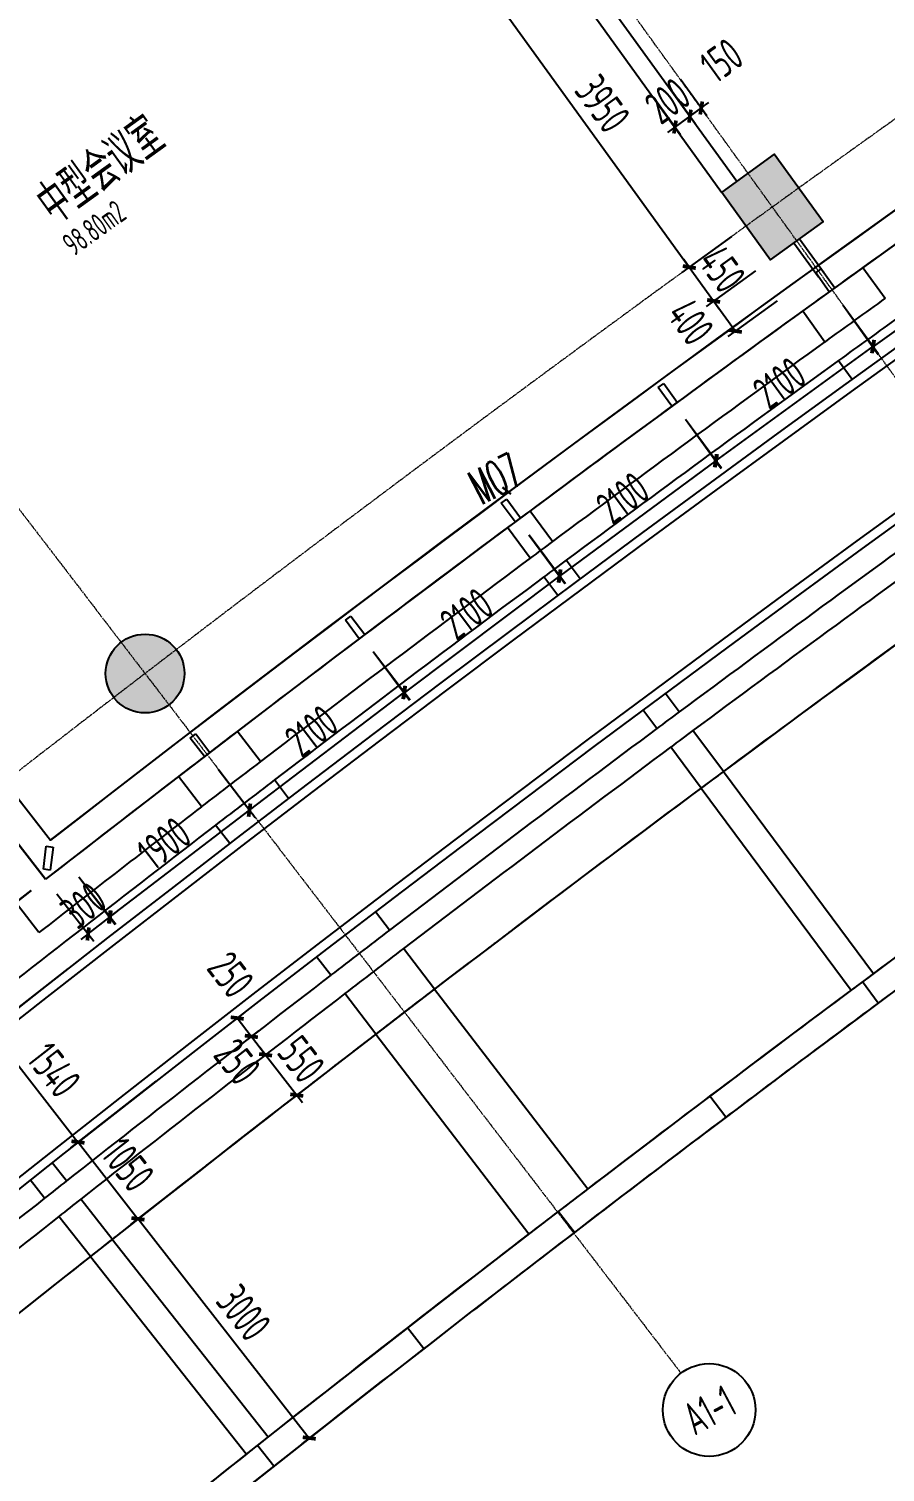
# Model space of a CAD drawing. Header units: millimetres. Extents: x 0 to 12110233, y -6694180 to 0.
# Drawn here: x 11598923 to 11608158, y -6469727 to -6454163 of the extents above; entities that cross this region are included whole.
import ezdxf
from ezdxf.enums import TextEntityAlignment as Align

# ---------------------------------------------------------------- set-up
doc = ezdxf.new("R2010")
doc.units = ezdxf.units.MM
doc.header["$LTSCALE"] = 10
doc.linetypes.add('A1-RG-AXIS-3~4F$0$CENTER', pattern=[50.8, 31.75, -6.35, 6.35, -6.35])
for name, color, linetype in [('A1-RD-3F$0$A-DIMS-1：100', 1, 'Continuous'), ('A1-RD-3F$0$A-GLAZ', 140, 'Continuous'), ('A1-RD-3F$0$A-louban', 5, 'Continuous'), ('A1-RG-AXIS-3~4F$0$A-COLU-HATH', 8, 'Continuous'), ('A1-RG-AXIS-3~4F$0$A-COLUMN', 7, 'Continuous'), ('A1-RG-AXIS-3~4F$0$A-SYMB-NAME', 13, 'Continuous'), ('A1-RI-F3$0$A-DIMS-1：100', 1, 'Continuous'), ('A1-RI-F3$0$A-SYMB-AREA', 4, 'Continuous'), ('A1-RI-F3$0$A-SYMB-NAME', 4, 'Continuous'), ('A1-RI-F3$0$A-TEXT1', 4, 'Continuous'), ('A1-RI-F3$0$A-WALL', 7, 'Continuous'), ('A1-RI-F3$0$A1-RI-F3$0$A-DETL-PEN1', 245, 'Continuous'), ('A1-RI-F3$0$A1-RI-F3$0$A-DETL-PEN2', 233, 'Continuous'), ('A1-RI-F3$0$Crescent canopy$0$A-DETL-PEN1', 245, 'Continuous'), ('A1-RI-F3$0$Crescent canopy$0$A-DETL-PEN2', 233, 'Continuous'), ('A1-RI-F3$0$N-SYMB-DOOR', 13, 'Continuous'), ('A1-RI-F3$0$N-SYMB-DOOR1', 13, 'Continuous'), ('A1-RI-F3$0$N-SYMB-DOOR2', 13, 'Continuous')]:
    doc.layers.add(name, color=color, linetype=linetype)
doc.layers.add('A1-RG-AXIS-3~4F$0$A-GRID', color=1, linetype='A1-RG-AXIS-3~4F$0$CENTER', lineweight=9)
doc.styles.add('A1-RD-3F$0$XD2008', font='xd-hzs.shx', dxfattribs={"width": 0.7, "bigfont": 'xd-hztxt.shx'})
doc.styles.add('A1-RG-AXIS-3~4F$0$A1-RG-AXIS$0$XD2008', font='xd-hzs.shx', dxfattribs={"width": 0.7, "bigfont": 'xd-hztxt.shx'})
doc.styles.add('A1-RI-F3$0$ECADI', font='gbeitc.shx', dxfattribs={"width": 0.7, "bigfont": 'gbcbig.shx'})
doc.styles.add('A1-RI-F3$0$ECADI-SYM', font='simplex.shx', dxfattribs={"width": 0.7, "bigfont": 'hztxt.shx'})
doc.styles.add('A1-RI-F3$0$XD2008', font='xd-hzs.shx', dxfattribs={"width": 0.7, "bigfont": 'xd-hztxt.shx'})
doc.dimstyles.new('A1-RD-3F$0$XD100$0', dxfattribs={"dimscale": 100, "dimtxt": 3.5, "dimasz": 1, "dimexe": 1, "dimexo": 2, "dimgap": 1, "dimtad": 1, "dimdec": 0, "dimdsep": 46, "dimtxsty": 'A1-RD-3F$0$XD2008', "dimblk1": 'A1-RD-3F$0$_ArchTick', "dimblk2": 'A1-RD-3F$0$_ArchTick', "dimsah": 1, "dimcen": 2.5, "dimclrd": 1, "dimclre": 1, "dimclrt": 4, "dimaunit": 1, "dimadec": 0, "dimazin": 0, "dimtfac": 1, "dimtdec": 0, "dimtix": 1, "dimtmove": 2, "dimatfit": 3, "dimfxl": 0, "dimtolj": 1, "dimtzin": 0, "dimarcsym": 0})
doc.dimstyles.new('A1-RI-F3$0$XD100$0', dxfattribs={"dimscale": 100, "dimtxt": 3.5, "dimasz": 2, "dimexe": 1, "dimexo": 2, "dimgap": 1, "dimtad": 1, "dimdec": 0, "dimdsep": 46, "dimtxsty": 'A1-RI-F3$0$XD2008', "dimblk1": 'A1-RI-F3$0$_ArchTick', "dimblk2": 'A1-RI-F3$0$_ArchTick', "dimsah": 1, "dimcen": 2.5, "dimclrd": 1, "dimclre": 1, "dimclrt": 4, "dimaunit": 1, "dimadec": 0, "dimazin": 0, "dimtfac": 1, "dimtdec": 0, "dimtix": 1, "dimtmove": 2, "dimatfit": 3, "dimfxl": 0, "dimtolj": 1, "dimtzin": 0, "dimarcsym": 0})

# ---------------------------------------------------------------- blocks, each defined once
blk = doc.blocks.new('A1-RD-3F$0$_ArchTick')
at = {"color": 0, "linetype": 'ByBlock', "const_width": 0.4}
blk.add_lwpolyline([(-0.5, -0.5), (0.5, 0.5)], dxfattribs=at)
blk = doc.blocks.new('*D688')
at = {"layer": 'A1-RD-3F$0$A-DIMS-1：100', "color": 1, "linetype": 'ByBlock', "lineweight": -2}
for p, q in [((11600971, -6462154), (11601364, -6462667)), ((11599793, -6463741), (11601303, -6462587)), ((11599462, -6463307), (11599854, -6463821))]:
    blk.add_line(p, q, dxfattribs=at)
at = {"layer": 'A1-RD-3F$0$A-DIMS-1：100', "color": 1, "linetype": 'ByBlock', "lineweight": -2, "xscale": 100, "yscale": 100, "zscale": 100}
for p, rotation in [((11601303, -6462587), 37.39232567413907), ((11599793, -6463741), 217.392325674139)]:
    blk.add_blockref('A1-RD-3F$0$_ArchTick', p, dxfattribs=dict(at, rotation=rotation))
at = {"layer": 'A1-RD-3F$0$A-DIMS-1：100', "color": 4, "linetype": 'ByBlock', "insert": (11600381, -6462946), "char_height": 350, "attachment_point": 5, "rotation": 37.3923, "style": 'A1-RD-3F$0$XD2008'}
blk.add_mtext('\\A1;1900', dxfattribs=at)
blk = doc.blocks.new('*D600')
at = {"layer": 'A1-RD-3F$0$A-DIMS-1：100', "color": 1, "linetype": 'ByBlock', "lineweight": -2}
for p, q in [((11602638, -6460876), (11603034, -6461397)), ((11601302, -6462589), (11602973, -6461317)), ((11600966, -6462147), (11601362, -6462668))]:
    blk.add_line(p, q, dxfattribs=at)
at = {"layer": 'A1-RD-3F$0$A-DIMS-1：100', "color": 1, "linetype": 'ByBlock', "lineweight": -2, "xscale": 100, "yscale": 100, "zscale": 100}
for p, rotation in [((11602973, -6461317), 37.25101708939462), ((11601302, -6462589), 217.2510170893946)]:
    blk.add_blockref('A1-RD-3F$0$_ArchTick', p, dxfattribs=dict(at, rotation=rotation))
at = {"layer": 'A1-RD-3F$0$A-DIMS-1：100', "color": 4, "linetype": 'ByBlock', "insert": (11601971, -6461734), "char_height": 350, "attachment_point": 5, "rotation": 37.251, "style": 'A1-RD-3F$0$XD2008'}
blk.add_mtext('\\A1;2100', dxfattribs=at)
blk = doc.blocks.new('*D606')
at = {"layer": 'A1-RD-3F$0$A-DIMS-1：100', "color": 1, "linetype": 'ByBlock', "lineweight": -2}
for p, q in [((11609409, -6455916), (11609792, -6456450)), ((11609734, -6456369), (11608026, -6457591)), ((11607702, -6457138), (11608084, -6457673))]:
    blk.add_line(p, q, dxfattribs=at)
at = {"layer": 'A1-RD-3F$0$A-DIMS-1：100', "color": 1, "linetype": 'ByBlock', "lineweight": -2, "xscale": 100, "yscale": 100, "zscale": 100}
for p, rotation in [((11609734, -6456369), 35.59925471190026), ((11608026, -6457591), 215.5992547119002)]:
    blk.add_blockref('A1-RD-3F$0$_ArchTick', p, dxfattribs=dict(at, rotation=rotation))
at = {"layer": 'A1-RD-3F$0$A-DIMS-1：100', "color": 4, "linetype": 'ByBlock', "insert": (11608720, -6456757), "char_height": 350, "attachment_point": 5, "rotation": 35.5993, "style": 'A1-RD-3F$0$XD2008'}
blk.add_mtext('\\A1;2100', dxfattribs=at)
blk = doc.blocks.new('*D607')
at = {"layer": 'A1-RD-3F$0$A-DIMS-1：100', "color": 1, "linetype": 'ByBlock', "lineweight": -2}
for p, q in [((11607703, -6457138), (11608088, -6457667)), ((11608029, -6457586), (11606330, -6458821)), ((11606004, -6458373), (11606389, -6458902))]:
    blk.add_line(p, q, dxfattribs=at)
at = {"layer": 'A1-RD-3F$0$A-DIMS-1：100', "color": 1, "linetype": 'ByBlock', "lineweight": -2, "xscale": 100, "yscale": 100, "zscale": 100}
for p, rotation in [((11608029, -6457586), 36.02353367838302), ((11606330, -6458821), 216.023533678383)]:
    blk.add_blockref('A1-RD-3F$0$_ArchTick', p, dxfattribs=dict(at, rotation=rotation))
at = {"layer": 'A1-RD-3F$0$A-DIMS-1：100', "color": 4, "linetype": 'ByBlock', "insert": (11607018, -6457981), "char_height": 350, "attachment_point": 5, "rotation": 36.0235, "style": 'A1-RD-3F$0$XD2008'}
blk.add_mtext('\\A1;2100', dxfattribs=at)
blk = doc.blocks.new('*D608')
at = {"layer": 'A1-RD-3F$0$A-DIMS-1：100', "color": 1, "linetype": 'ByBlock', "lineweight": -2}
for p, q in [((11606006, -6458372), (11606394, -6458898)), ((11606335, -6458818), (11604645, -6460065)), ((11604316, -6459619), (11604704, -6460145))]:
    blk.add_line(p, q, dxfattribs=at)
at = {"layer": 'A1-RD-3F$0$A-DIMS-1：100', "color": 1, "linetype": 'ByBlock', "lineweight": -2, "xscale": 100, "yscale": 100, "zscale": 100}
for p, rotation in [((11606335, -6458818), 36.42789168900171), ((11604645, -6460065), 216.4278916890017)]:
    blk.add_blockref('A1-RD-3F$0$_ArchTick', p, dxfattribs=dict(at, rotation=rotation))
at = {"layer": 'A1-RD-3F$0$A-DIMS-1：100', "color": 4, "linetype": 'ByBlock', "insert": (11605327, -6459220), "char_height": 350, "attachment_point": 5, "rotation": 36.4279, "style": 'A1-RD-3F$0$XD2008'}
blk.add_mtext('\\A1;2100', dxfattribs=at)
blk = doc.blocks.new('*D609')
at = {"layer": 'A1-RD-3F$0$A-DIMS-1：100', "color": 1, "linetype": 'ByBlock', "lineweight": -2}
for p, q in [((11604317, -6459618), (11604709, -6460142)), ((11604649, -6460062), (11602969, -6461321)), ((11602636, -6460877), (11603029, -6461401))]:
    blk.add_line(p, q, dxfattribs=at)
at = {"layer": 'A1-RD-3F$0$A-DIMS-1：100', "color": 1, "linetype": 'ByBlock', "lineweight": -2, "xscale": 100, "yscale": 100, "zscale": 100}
for p, rotation in [((11604649, -6460062), 36.83960195110409), ((11602969, -6461321), 216.8396019511041)]:
    blk.add_blockref('A1-RD-3F$0$_ArchTick', p, dxfattribs=dict(at, rotation=rotation))
at = {"layer": 'A1-RD-3F$0$A-DIMS-1：100', "color": 4, "linetype": 'ByBlock', "insert": (11603644, -6460471), "char_height": 350, "attachment_point": 5, "rotation": 36.8396, "style": 'A1-RD-3F$0$XD2008'}
blk.add_mtext('\\A1;2100', dxfattribs=at)
blk = doc.blocks.new('*D689')
at = {"layer": 'A1-RD-3F$0$A-DIMS-1：100', "color": 1, "linetype": 'ByBlock', "lineweight": -2}
for p, q in [((11599463, -6463306), (11599861, -6463817)), ((11599226, -6463490), (11599624, -6464002)), ((11599799, -6463739), (11599878, -6463677)), ((11599562, -6463923), (11599799, -6463739)), ((11599562, -6463923), (11599483, -6463984))]:
    blk.add_line(p, q, dxfattribs=at)
at = {"layer": 'A1-RD-3F$0$A-DIMS-1：100', "color": 1, "linetype": 'ByBlock', "lineweight": -2, "xscale": 100, "yscale": 100, "zscale": 100}
for p, rotation in [((11599799, -6463739), 217.862998951269), ((11599562, -6463923), 37.86299895126907)]:
    blk.add_blockref('A1-RD-3F$0$_ArchTick', p, dxfattribs=dict(at, rotation=rotation))
at = {"layer": 'A1-RD-3F$0$A-DIMS-1：100', "color": 4, "linetype": 'ByBlock', "insert": (11599512, -6463614), "char_height": 350, "attachment_point": 5, "rotation": 37.863, "style": 'A1-RD-3F$0$XD2008'}
blk.add_mtext('\\A1;300', dxfattribs=at)
blk = doc.blocks.new('*D691')
at = {"layer": 'A1-RD-3F$0$A-DIMS-1：100', "color": 1, "linetype": 'ByBlock', "lineweight": -2}
for p, q in [((11598761, -6463218), (11597680, -6464053)), ((11598944, -6463455), (11597863, -6464290)), ((11597759, -6463992), (11597942, -6464229))]:
    blk.add_line(p, q, dxfattribs=at)
at = {"layer": 'A1-RD-3F$0$A-DIMS-1：100', "color": 1, "linetype": 'ByBlock', "lineweight": -2, "xscale": 100, "yscale": 100, "zscale": 100}
for p, rotation in [((11597759, -6463992), 127.6675414319301), ((11597942, -6464229), 307.6675414319301)]:
    blk.add_blockref('A1-RD-3F$0$_ArchTick', p, dxfattribs=dict(at, rotation=rotation))
at = {"layer": 'A1-RD-3F$0$A-DIMS-1：100', "color": 4, "linetype": 'ByBlock', "insert": (11598386, -6464276), "char_height": 350, "attachment_point": 5, "rotation": 307.6675, "style": 'A1-RD-3F$0$XD2008'}
blk.add_mtext('\\A1;300', dxfattribs=at)
blk = doc.blocks.new('A1-RD-3F$0$chuangkuang')
at = {"linetype": 'ByBlock'}
for p, q in [((11593433, -6456040), (11593631, -6455887)), ((11593677, -6455946), (11593479, -6456099)), ((11593631, -6455887), (11593677, -6455946)), ((11593479, -6456099), (11593433, -6456040))]:
    blk.add_line(p, q, dxfattribs=at)
blk = doc.blocks.new('A1-RI-F3$0$_ArchTick')
at = {"color": 0, "linetype": 'ByBlock', "const_width": 0.4}
blk.add_lwpolyline([(-0.5, -0.5), (0.5, 0.5)], dxfattribs=at)
blk = doc.blocks.new('*D66')
at = {"layer": 'A1-RI-F3$0$A-DIMS-1：100', "color": 1, "linetype": 'ByBlock', "lineweight": -2}
for p, q in [((11604185, -6453203), (11603650, -6453590)), ((11603731, -6453531), (11606046, -6456732)), ((11606500, -6456403), (11605965, -6456790))]:
    blk.add_line(p, q, dxfattribs=at)
at = {"layer": 'A1-RI-F3$0$A-DIMS-1：100', "color": 1, "linetype": 'ByBlock', "lineweight": -2, "xscale": 100, "yscale": 100, "zscale": 100}
for p, rotation in [((11603731, -6453531), 125.8786108955381), ((11606046, -6456732), 305.8786108955381)]:
    blk.add_blockref('A1-RI-F3$0$_ArchTick', p, dxfattribs=dict(at, rotation=rotation))
at = {"layer": 'A1-RI-F3$0$A-DIMS-1：100', "color": 4, "linetype": 'ByBlock', "insert": (11605111, -6454970), "char_height": 350, "attachment_point": 5, "rotation": 305.8786, "style": 'A1-RI-F3$0$XD2008'}
blk.add_mtext('\\A1;3950', dxfattribs=at)
blk = doc.blocks.new('A1-RI-F3$0$5erhfh')
at = {"layer": 'A1-RI-F3$0$A-SYMB-AREA', "style": 'A1-RI-F3$0$ECADI', "width": 0.7}
blk.add_attdef('340M2', text='', height=2.5, dxfattribs=at).set_placement((0, 1.25), align=Align.MIDDLE_LEFT)
at = {"layer": 'A1-RI-F3$0$A-SYMB-NAME', "style": 'A1-RI-F3$0$ECADI', "width": 0.7}
blk.add_attdef('CHINESENAME', (-12.29, 3.09), '', height=4.5, dxfattribs=at)
blk = doc.blocks.new('*D296')
at = {"layer": 'A1-RI-F3$0$A-DIMS-1：100', "color": 1, "linetype": 'ByBlock', "lineweight": -2}
for p, q in [((11605829, -6454792), (11606112, -6455185)), ((11605950, -6454704), (11606234, -6455097)), ((11606175, -6455016), (11606256, -6454958)), ((11606053, -6455104), (11605972, -6455162)), ((11606175, -6455016), (11606053, -6455104))]:
    blk.add_line(p, q, dxfattribs=at)
at = {"layer": 'A1-RI-F3$0$A-DIMS-1：100', "color": 1, "linetype": 'ByBlock', "lineweight": -2, "xscale": 100, "yscale": 100, "zscale": 100}
for p, rotation in [((11606053, -6455104), 35.81121544562096), ((11606175, -6455016), 215.811215445621)]:
    blk.add_blockref('A1-RI-F3$0$_ArchTick', p, dxfattribs=dict(at, rotation=rotation))
at = {"layer": 'A1-RI-F3$0$A-DIMS-1：100', "color": 4, "linetype": 'ByBlock', "insert": (11606393, -6454503), "char_height": 350, "attachment_point": 5, "rotation": 35.8112, "style": 'A1-RI-F3$0$XD2008'}
blk.add_mtext('\\A1;150', dxfattribs=at)
blk = doc.blocks.new('*D297')
at = {"layer": 'A1-RI-F3$0$A-DIMS-1：100', "color": 1, "linetype": 'ByBlock', "lineweight": -2}
for p, q in [((11605842, -6454811), (11606112, -6455185)), ((11605680, -6454928), (11605950, -6455302)), ((11606053, -6455104), (11605891, -6455221)), ((11606053, -6455104), (11606134, -6455045)), ((11605891, -6455221), (11605810, -6455279))]:
    blk.add_line(p, q, dxfattribs=at)
at = {"layer": 'A1-RI-F3$0$A-DIMS-1：100', "color": 1, "linetype": 'ByBlock', "lineweight": -2, "xscale": 100, "yscale": 100, "zscale": 100}
for p, rotation in [((11606053, -6455104), 215.8112154454521), ((11605891, -6455221), 35.81121544545206)]:
    blk.add_blockref('A1-RI-F3$0$_ArchTick', p, dxfattribs=dict(at, rotation=rotation))
at = {"layer": 'A1-RI-F3$0$A-DIMS-1：100', "color": 4, "linetype": 'ByBlock', "insert": (11605811, -6454939), "char_height": 350, "attachment_point": 5, "rotation": 35.8112, "style": 'A1-RI-F3$0$XD2008'}
blk.add_mtext('\\A1;200', dxfattribs=at)
blk = doc.blocks.new('*D388')
at = {"layer": 'A1-RI-F3$0$A-DIMS-1：100', "color": 1, "linetype": 'ByBlock', "lineweight": -2}
for p, q in [((11606496, -6456406), (11605964, -6456790)), ((11606045, -6456731), (11605986, -6456650)), ((11606045, -6456731), (11606308, -6457096)), ((11606759, -6456771), (11606227, -6457155)), ((11606308, -6457096), (11606366, -6457177))]:
    blk.add_line(p, q, dxfattribs=at)
at = {"layer": 'A1-RI-F3$0$A-DIMS-1：100', "color": 1, "linetype": 'ByBlock', "lineweight": -2, "xscale": 100, "yscale": 100, "zscale": 100}
for p, rotation in [((11606045, -6456731), 305.8112154451373), ((11606308, -6457096), 125.8112154451373)]:
    blk.add_blockref('A1-RI-F3$0$_ArchTick', p, dxfattribs=dict(at, rotation=rotation))
at = {"layer": 'A1-RI-F3$0$A-DIMS-1：100', "color": 4, "linetype": 'ByBlock', "insert": (11606399, -6456753), "char_height": 350, "attachment_point": 5, "rotation": 305.8112, "style": 'A1-RI-F3$0$XD2008'}
blk.add_mtext('\\A1;450', dxfattribs=at)
blk = doc.blocks.new('*D389')
at = {"layer": 'A1-RI-F3$0$A-DIMS-1：100', "color": 1, "linetype": 'ByBlock', "lineweight": -2}
for p, q in [((11606759, -6456771), (11606227, -6457156)), ((11606308, -6457097), (11606543, -6457421)), ((11606994, -6457095), (11606462, -6457480))]:
    blk.add_line(p, q, dxfattribs=at)
at = {"layer": 'A1-RI-F3$0$A-DIMS-1：100', "color": 1, "linetype": 'ByBlock', "lineweight": -2, "xscale": 100, "yscale": 100, "zscale": 100}
for p, rotation in [((11606308, -6457097), 125.87962244784), ((11606543, -6457421), 305.87962244784)]:
    blk.add_blockref('A1-RI-F3$0$_ArchTick', p, dxfattribs=dict(at, rotation=rotation))
at = {"layer": 'A1-RI-F3$0$A-DIMS-1：100', "color": 4, "linetype": 'ByBlock', "insert": (11606059, -6457323), "char_height": 350, "attachment_point": 5, "rotation": 305.8796, "style": 'A1-RI-F3$0$XD2008'}
blk.add_mtext('\\A1;400', dxfattribs=at)
blk = doc.blocks.new('A1-RG-AXIS-3~4F$0$colu')
at = {"layer": 'A1-RG-AXIS-3~4F$0$A-COLU-HATH', "linetype": 'ByBlock'}
h = blk.add_hatch(color=256, dxfattribs=at)
h.paths.add_polyline_path([(11645506, -6407138), (11645842, -6407864), (11645388, -6408074), (11645053, -6407348)])
h.paths.add_polyline_path([(11672567, -6404095), (11672841, -6404846), (11673311, -6404675), (11673037, -6403924)])
h.paths.add_polyline_path([(11669749, -6396288), (11670092, -6397229), (11670562, -6397058), (11670219, -6396117)])
h.paths.add_polyline_path([(11648218, -6414201), (11648554, -6414927), (11649008, -6414718), (11648672, -6413991)])
h.paths.add_polyline_path([(11630302, -6423285), (11630693, -6423983), (11631129, -6423739), (11630739, -6423040)])
h.paths.add_polyline_path([(11626248, -6416039), (11626639, -6416737), (11627075, -6416493), (11626684, -6415795)])
h.paths.add_polyline_path([(11604911, -6438704), (11605417, -6439448), (11605996, -6439055), (11605490, -6438311)])
h.paths.add_polyline_path([(11612319, -6433818), (11612802, -6434577), (11613393, -6434200), (11612909, -6433442)])
h.paths.add_polyline_path([(11678236, -6409178), (11678568, -6410121), (11679228, -6409889), (11678897, -6408946)])
h.paths.add_polyline_path([(11591264, -6433839), (11591159, -6433557), (11590222, -6433908), (11590400, -6434382)])
h.paths.add_polyline_path([(11582706, -6437301), (11582516, -6436795), (11581580, -6437146), (11581700, -6437471)])
h.paths.add_polyline_path([(11606395, -6455924), (11606921, -6456654), (11607489, -6456244), (11606962, -6455514)])
h.paths.add_polyline_path([(11613307, -6451074), (11613812, -6451818), (11614392, -6451425), (11613886, -6450680)])
h.paths.add_polyline_path([(11620356, -6446424), (11620839, -6447183), (11621430, -6446806), (11620946, -6446047)])
h.paths.add_polyline_path([(11627535, -6441978), (11627997, -6442751), (11628598, -6442392), (11628136, -6441619)])
h.paths.add_polyline_path([(11634839, -6437741), (11635279, -6438526), (11635889, -6438184), (11635450, -6437399)])
h.paths.add_polyline_path([(11642262, -6433715), (11642678, -6434512), (11643299, -6434188), (11642882, -6433391)])
h.paths.add_polyline_path([(11657439, -6426310), (11657809, -6427131), (11658447, -6426843), (11658077, -6426022)])
h.paths.add_polyline_path([(11665180, -6422938), (11665527, -6423769), (11666173, -6423499), (11665826, -6422668)])
h.paths.add_polyline_path([(11673015, -6419789), (11673338, -6420629), (11673991, -6420379), (11673669, -6419538)])
h.paths.add_polyline_path([(11675949, -6402668), (11676281, -6403611), (11676941, -6403379), (11676610, -6402436)])
h.paths.add_polyline_path([(11632163, -6412872), (11631542, -6413196), (11632283, -6414615), (11632904, -6414290)])
h.paths.add_polyline_path([(11648553, -6404923), (11647915, -6405211), (11648573, -6406669), (11649211, -6406381)])
h.paths.add_polyline_path([(11590472, -6449024), (11591080, -6449817), (11591635, -6449392), (11591027, -6448598)])
h.paths.add_polyline_path([(11601626, -6449315), (11602153, -6450044), (11602720, -6449635), (11602194, -6448905)])
h.paths.add_polyline_path([(11597647, -6443800), (11598174, -6444530), (11598741, -6444120), (11598215, -6443391)])
h.paths.add_polyline_path([(11600306, -6431919), (11600812, -6432664), (11601391, -6432270), (11600885, -6431526)])
h.paths.add_polyline_path([(11615974, -6439552), (11616458, -6440311), (11617048, -6439934), (11616564, -6439175)])
h.paths.add_polyline_path([(11615655, -6422109), (11616117, -6422881), (11616718, -6422522), (11616256, -6421750)])
h.paths.add_polyline_path([(11619863, -6429147), (11620325, -6429919), (11620926, -6429560), (11620464, -6428788)])
h.paths.add_polyline_path([(11630859, -6430629), (11631299, -6431414), (11631910, -6431072), (11631470, -6430287)])
h.paths.add_polyline_path([(11627539, -6424694), (11627978, -6425480), (11628589, -6425138), (11628150, -6424353)])
h.paths.add_polyline_path([(11638488, -6426491), (11638905, -6427289), (11639525, -6426965), (11639108, -6426167)])
h.paths.add_polyline_path([(11646232, -6422575), (11646626, -6423384), (11647255, -6423078), (11646862, -6422268)])
h.paths.add_polyline_path([(11654086, -6418882), (11654456, -6419702), (11655094, -6419414), (11654724, -6418594)])
h.paths.add_polyline_path([(11659423, -6409141), (11659770, -6409971), (11660416, -6409702), (11660069, -6408871)])
h.paths.add_polyline_path([(11662042, -6415416), (11662388, -6416247), (11663034, -6415977), (11662688, -6415147)])
h.paths.add_polyline_path([(11670094, -6412181), (11670417, -6413021), (11671070, -6412770), (11670748, -6411930)])
edge = h.paths.add_edge_path()
edge.add_arc((11595249, -6454684), 425, 0, 360)
h.paths.add_polyline_path([(11585545, -6442594), (11586154, -6443388), (11586709, -6442962), (11586101, -6442168)])
h.paths.add_polyline_path([(11592849, -6437150), (11593376, -6437880), (11593943, -6437471), (11593417, -6436741)])
h.paths.add_polyline_path([(11608730, -6444330), (11609235, -6445075), (11609815, -6444682), (11609309, -6443937)])
h.paths.add_polyline_path([(11607910, -6426904), (11608394, -6427663), (11608984, -6427286), (11608500, -6426527)])
h.paths.add_polyline_path([(11623353, -6434983), (11623815, -6435756), (11624415, -6435396), (11623953, -6434624)])
h.paths.add_polyline_path([(11623535, -6417538), (11623974, -6418324), (11624585, -6417982), (11624146, -6417197)])
h.paths.add_polyline_path([(11635339, -6420464), (11635756, -6421262), (11636376, -6420938), (11635960, -6420140)])
h.paths.add_polyline_path([(11643258, -6416460), (11643651, -6417269), (11644281, -6416963), (11643887, -6416153)])
h.paths.add_polyline_path([(11651288, -6412684), (11651658, -6413504), (11652296, -6413216), (11651926, -6412396)])
h.paths.add_polyline_path([(11656266, -6401573), (11656651, -6402496), (11657297, -6402226), (11656912, -6401304)])
h.paths.add_polyline_path([(11664718, -6398177), (11665077, -6399111), (11665730, -6398860), (11665372, -6397926)])
h.paths.add_polyline_path([(11667657, -6405832), (11667980, -6406673), (11668633, -6406422), (11668311, -6405582)])
h.paths.add_polyline_path([(11673265, -6395025), (11673596, -6395969), (11674256, -6395737), (11673925, -6394793)])
edge = h.paths.add_edge_path()
edge.add_arc((11681417, -6417175), 425, 0, 360)
edge = h.paths.add_edge_path()
edge.add_arc((11600176, -6461115), 425, 0, 360)
edge = h.paths.add_edge_path()
edge.add_arc((11640554, -6410101), 425, 0, 360)
at = {"layer": 'A1-RG-AXIS-3~4F$0$A-COLUMN'}
blk.add_lwpolyline([(11606395, -6455924), (11606921, -6456654), (11607489, -6456244), (11606962, -6455514)], close=True, dxfattribs=at)
blk.add_circle((11600176, -6461115), 425, dxfattribs=at)
blk = doc.blocks.new('A1-RG-AXIS-3~4F$0$A1zhouhao')
at = {"color": 13}
blk.add_circle((11937809, -6402822), 500, dxfattribs=at)
at = {"style": 'A1-RG-AXIS-3~4F$0$A1-RG-AXIS$0$XD2008', "width": 0.7}
blk.add_attdef('GRID', text='', height=500, dxfattribs=at).set_placement((11937809, -6402822), align=Align.MIDDLE)
blk = doc.blocks.new('A1-RG-AXIS-3~4F')
at = {"layer": 'A1-RG-AXIS-3~4F$0$A-GRID', "linetype": 'A1-RG-AXIS-3~4F$0$CENTER', "ltscale": 0.05}
blk.add_lwpolyline([(11682866.1, -6392336.6, 0.1037295), (11569674.9, -6456283.6, 0.1037295)], format="xyb", dxfattribs=at)
at = {"layer": 'A1-RG-AXIS-3~4F$0$A-GRID', "ltscale": 0.05}
for points in [[(11690526.5, -6414141.6, 0.1045271), (11584753.6, -6473784.9, 0.1045271)], [(11691982.6, -6418505.7, 0.1046376), (11587756.3, -6477270.1)]]:
    blk.add_lwpolyline(points, format="xyb", dxfattribs=at)
at = {"layer": 'A1-RG-AXIS-3~4F$0$A-GRID', "linetype": 'A1-RG-AXIS-3~4F$0$CENTER', "ltscale": 0.05}
for points in [[(11612502.7, -6463791.2), (11588159.5, -6430052.4)], [(11580654, -6435633.4), (11605955.9, -6468659.3)]]:
    blk.add_lwpolyline(points, dxfattribs=at)
blk.add_arc((11778731.9, -6694178.6), 308600, 107.574373, 131.323037, dxfattribs=at)
at = {"layer": 'A1-RG-AXIS-3~4F$0$A-GRID', "ltscale": 0.05}
blk.add_arc((11778731.9, -6694178.6), 301700, 107.53359, 131.336201, dxfattribs=at)
at = {"layer": 'A1-RG-AXIS-3~4F$0$A-COLU-HATH', "linetype": 'ByBlock'}
blk.add_blockref('A1-RG-AXIS-3~4F$0$colu', (0, 0), dxfattribs=at)
at = {"layer": 'A1-RG-AXIS-3~4F$0$A-SYMB-NAME', "linetype": 'ByBlock'}
ref = blk.add_blockref('A1-RG-AXIS-3~4F$0$A1zhouhao', (-1940142.8, -6420162), dxfattribs=dict(at, rotation=28.00000001480177))
ref.add_attrib('GRID', 'A1-1', dxfattribs={"layer": '0', "color": 4, "height": 350, "rotation": 28, "style": 'A1-RG-AXIS-3~4F$0$A1-RG-AXIS$0$XD2008', "width": 0.7}).set_placement((11606260, -6469056.2), align=Align.MIDDLE)
blk = doc.blocks.new('A1-RI-F3$0$mc')
at = {"layer": 'A1-RI-F3$0$N-SYMB-DOOR', "style": 'A1-RI-F3$0$ECADI-SYM', "width": 0.7}
for tag, p in [('门窗主编号1', (56, -311)), ('门窗主编号2', (668, -311))]:
    blk.add_attdef(tag, p, '', height=180, dxfattribs=at)
at = {"layer": 'A1-RI-F3$0$N-SYMB-DOOR', "style": 'A1-RI-F3$0$ECADI-SYM', "width": 0.7, "flags": 1}
for tag, p in [('洞口尺寸(宽X高)', (56, -717)), ('备注', (57, -921))]:
    blk.add_attdef(tag, p, '', height=180, dxfattribs=at)
at = {"layer": 'A1-RI-F3$0$N-SYMB-DOOR1', "style": 'A1-RI-F3$0$ECADI-SYM', "width": 0.7}
blk.add_attdef('门窗辅编号1', (56, -516), '', height=180, dxfattribs=at)
at = {"layer": 'A1-RI-F3$0$N-SYMB-DOOR2', "style": 'A1-RI-F3$0$ECADI-SYM', "width": 0.7}
blk.add_attdef('门窗辅编号2', (312, -516), '', height=180, dxfattribs=at)
blk = doc.blocks.new('A1-RI-F3$0$A1-RI-F3$0$CRESCENT')
at = {"layer": 'A1-RI-F3$0$A1-RI-F3$0$A-DETL-PEN1'}
for radius, start, end in [(291580, 107.79006, 130.53329), (291480, 107.79008, 130.53322), (290140, 107.79045, 130.53224), (290040, 107.79047, 130.53216)]:
    blk.add_arc((761388, 423551), radius, start, end, dxfattribs=at)
at = {"layer": 'A1-RI-F3$0$A1-RI-F3$0$A-DETL-PEN2'}
for p, q in [((581686, 653808), (576112, 660976)), ((590572, 660980), (590812, 660648)), ((581758, 654383), (576773, 660794)), ((589923, 660512), (590163, 660180)), ((590309, 659977), (590456, 659774)), ((587224, 658025), (586979, 658354)), ((586983, 657846), (586738, 658175)), ((587522, 657623), (587373, 657824)), ((587281, 657444), (587132, 657645)), ((588590, 656187), (588441, 656388)), ((588349, 656008), (588200, 656209)), ((584074, 655652), (583825, 655978)), ((589068, 655545), (588739, 655987)), ((588827, 655366), (588499, 655808)), ((583439, 655166), (583190, 655491)), ((584378, 655255), (584226, 655454)), ((589068, 655545), (590688, 653366)), ((588827, 655366), (590447, 653187)), ((583743, 654769), (583591, 654967)), ((585467, 653834), (585315, 654033)), ((584832, 653348), (584680, 653546)), ((585953, 653199), (585619, 653636)), ((590737, 653048), (590567, 653277)), ((585318, 652713), (584984, 653149)), ((585953, 653199), (587605, 651044)), ((585318, 652713), (586970, 650558)), ((589094, 651817), (588922, 652044)), ((581982, 651129), (581827, 651326)), ((581746, 650943), (581591, 651140)), ((582477, 650501), (582137, 650933)), ((582242, 650315), (581901, 650747)), ((587460, 650575), (587287, 650801)), ((582477, 650501), (584159, 648370)), ((582242, 650315), (583924, 648184)), ((585835, 649320), (585660, 649545)), ((584218, 648053), (584041, 648277))]:
    blk.add_line(p, q, dxfattribs=at)
for centre, radius, start, end in [((761380, 423550), 288986, 105.8232, 130.74813), ((761380, 423550), 286271, 105.7964, 131.29161), ((761380, 423550), 285986, 105.79356, 131.34926), ((761394, 423544), 292500, 125.01799, 125.73277), ((761417, 423512), 292539, 125.73276, 125.88944), ((761417, 423512), 292129, 125.73265, 125.88955), ((761414, 423515), 292535, 125.88944, 126.60446), ((761417, 423512), 291879, 125.73258, 125.88962), ((761414, 423515), 292125, 125.88955, 126.60442), ((761414, 423515), 291875, 125.88962, 126.60439), ((761394, 423542), 292501, 126.60447, 126.66323), ((761414, 423515), 289835, 125.89017, 126.60418), ((761366, 423579), 292455, 126.66322, 127.37812), ((761414, 423515), 289585, 125.89024, 126.60416), ((761394, 423542), 292091, 126.60443, 126.66327), ((761366, 423579), 292045, 126.66326, 127.37801), ((761394, 423542), 291841, 126.6044, 126.6633), ((761366, 423579), 291795, 126.66328, 127.37794), ((761394, 423543), 289801, 126.60419, 126.66351), ((761365, 423581), 292453, 127.37812, 127.53485), ((761366, 423579), 289755, 126.66349, 127.37739), ((761394, 423543), 289551, 126.60417, 126.66353), ((761366, 423579), 289505, 126.66352, 127.37732), ((761365, 423581), 292043, 127.37801, 127.53496), ((761370, 423574), 292461, 127.5348, 127.88954), ((761365, 423581), 291793, 127.37794, 127.53503), ((761366, 423579), 292045, 127.53491, 127.97001), ((761366, 423579), 291795, 127.53498, 128.24994), ((761365, 423581), 289753, 127.37739, 127.53558), ((761365, 423581), 289503, 127.37732, 127.53565), ((761367, 423578), 289756, 127.53553, 128.24974), ((761367, 423578), 289506, 127.5356, 128.24971), ((761409, 423525), 289824, 128.24973, 128.30903), ((761393, 423545), 289798, 128.30898, 129.02277), ((761409, 423525), 289574, 128.2497, 128.30906), ((761393, 423545), 289548, 128.30901, 129.0227)]:
    blk.add_arc(centre, radius, start, end, dxfattribs=at)
blk = doc.blocks.new('*D535')
at = {"layer": 'A1-RI-F3$0$A-DIMS-1：100', "color": 1, "linetype": 'ByBlock', "lineweight": -2}
for p, q in [((11598946, -6463455), (11597867, -6464295)), ((11599505, -6464174), (11598426, -6465013)), ((11597946, -6464233), (11598505, -6464951))]:
    blk.add_line(p, q, dxfattribs=at)
at = {"layer": 'A1-RI-F3$0$A-DIMS-1：100', "color": 1, "linetype": 'ByBlock', "lineweight": -2, "xscale": 100, "yscale": 100, "zscale": 100}
for p, rotation in [((11597946, -6464233), 127.8895365536457), ((11598505, -6464951), 307.8895365536457)]:
    blk.add_blockref('A1-RI-F3$0$_ArchTick', p, dxfattribs=dict(at, rotation=rotation))
at = {"layer": 'A1-RI-F3$0$A-DIMS-1：100', "color": 4, "linetype": 'ByBlock', "insert": (11598014, -6464807), "char_height": 350, "attachment_point": 5, "rotation": 307.8895, "style": 'A1-RI-F3$0$XD2008'}
blk.add_mtext('\\A1;910', dxfattribs=at)
blk = doc.blocks.new('*D536')
at = {"layer": 'A1-RI-F3$0$A-DIMS-1：100', "color": 1, "linetype": 'ByBlock', "lineweight": -2}
for p, q in [((11599347, -6464297), (11598427, -6465013)), ((11598506, -6464952), (11599452, -6466167)), ((11600293, -6465511), (11599373, -6466228))]:
    blk.add_line(p, q, dxfattribs=at)
at = {"layer": 'A1-RI-F3$0$A-DIMS-1：100', "color": 1, "linetype": 'ByBlock', "lineweight": -2, "xscale": 100, "yscale": 100, "zscale": 100}
for p, rotation in [((11598506, -6464952), 127.9288367533756), ((11599452, -6466167), 307.9288367533756)]:
    blk.add_blockref('A1-RI-F3$0$_ArchTick', p, dxfattribs=dict(at, rotation=rotation))
at = {"layer": 'A1-RI-F3$0$A-DIMS-1：100', "color": 4, "linetype": 'ByBlock', "insert": (11599196, -6465390), "char_height": 350, "attachment_point": 5, "rotation": 307.9288, "style": 'A1-RI-F3$0$XD2008'}
blk.add_mtext('\\A1;1540', dxfattribs=at)
blk = doc.blocks.new('*D537')
at = {"layer": 'A1-RI-F3$0$A-DIMS-1：100', "color": 1, "linetype": 'ByBlock', "lineweight": -2}
for p, q in [((11600136, -6465634), (11599374, -6466229)), ((11599453, -6466167), (11600099, -6466995)), ((11600782, -6466462), (11600020, -6467057))]:
    blk.add_line(p, q, dxfattribs=at)
at = {"layer": 'A1-RI-F3$0$A-DIMS-1：100', "color": 1, "linetype": 'ByBlock', "lineweight": -2, "xscale": 100, "yscale": 100, "zscale": 100}
for p, rotation in [((11599453, -6466167), 127.9669701848654), ((11600099, -6466995), 307.9669701848654)]:
    blk.add_blockref('A1-RI-F3$0$_ArchTick', p, dxfattribs=dict(at, rotation=rotation))
at = {"layer": 'A1-RI-F3$0$A-DIMS-1：100', "color": 4, "linetype": 'ByBlock', "insert": (11599993, -6466412), "char_height": 350, "attachment_point": 5, "rotation": 307.967, "style": 'A1-RI-F3$0$XD2008'}
blk.add_mtext('\\A1;1050', dxfattribs=at)
blk = doc.blocks.new('*D538')
at = {"layer": 'A1-RI-F3$0$A-DIMS-1：100', "color": 1, "linetype": 'ByBlock', "lineweight": -2}
for p, q in [((11600624, -6466585), (11600021, -6467057)), ((11600100, -6466996), (11601947, -6469359)), ((11602472, -6468949), (11601868, -6469421))]:
    blk.add_line(p, q, dxfattribs=at)
at = {"layer": 'A1-RI-F3$0$A-DIMS-1：100', "color": 1, "linetype": 'ByBlock', "lineweight": -2, "xscale": 100, "yscale": 100, "zscale": 100}
for p, rotation in [((11600100, -6466996), 128.0066231096195), ((11601947, -6469359), 308.0066231096195)]:
    blk.add_blockref('A1-RI-F3$0$_ArchTick', p, dxfattribs=dict(at, rotation=rotation))
at = {"layer": 'A1-RI-F3$0$A-DIMS-1：100', "color": 4, "linetype": 'ByBlock', "insert": (11601240, -6468008), "char_height": 350, "attachment_point": 5, "rotation": 308.0066, "style": 'A1-RI-F3$0$XD2008'}
blk.add_mtext('\\A1;3000', dxfattribs=at)
blk = doc.blocks.new('*D539')
at = {"layer": 'A1-RI-F3$0$A-DIMS-1：100', "color": 1, "linetype": 'ByBlock', "lineweight": -2}
for p, q in [((11601248, -6464770), (11601090, -6464891)), ((11601322, -6465028), (11601170, -6464830)), ((11601401, -6464967), (11601243, -6465089))]:
    blk.add_line(p, q, dxfattribs=at)
at = {"layer": 'A1-RI-F3$0$A-DIMS-1：100', "color": 1, "linetype": 'ByBlock', "lineweight": -2, "xscale": 100, "yscale": 100, "zscale": 100}
for p, rotation in [((11601170, -6464830), 127.6900474738066), ((11601322, -6465028), 307.6900474738065)]:
    blk.add_blockref('A1-RI-F3$0$_ArchTick', p, dxfattribs=dict(at, rotation=rotation))
at = {"layer": 'A1-RI-F3$0$A-DIMS-1：100', "color": 4, "linetype": 'ByBlock', "insert": (11601100, -6464363), "char_height": 350, "attachment_point": 5, "rotation": 307.69, "style": 'A1-RI-F3$0$XD2008'}
blk.add_mtext('\\A1;250', dxfattribs=at)
blk = doc.blocks.new('*D540')
at = {"layer": 'A1-RI-F3$0$A-DIMS-1：100', "color": 1, "linetype": 'ByBlock', "lineweight": -2}
for p, q in [((11601243, -6465089), (11601243, -6465089)), ((11601323, -6465028), (11601476, -6465226)), ((11601396, -6465287), (11601396, -6465287))]:
    blk.add_line(p, q, dxfattribs=at)
at = {"layer": 'A1-RI-F3$0$A-DIMS-1：100', "color": 1, "linetype": 'ByBlock', "lineweight": -2, "xscale": 100, "yscale": 100, "zscale": 100}
for p, rotation in [((11601323, -6465028), 127.729405734185), ((11601476, -6465226), 307.729405734185)]:
    blk.add_blockref('A1-RI-F3$0$_ArchTick', p, dxfattribs=dict(at, rotation=rotation))
at = {"layer": 'A1-RI-F3$0$A-DIMS-1：100', "color": 4, "linetype": 'ByBlock', "insert": (11601171, -6465300), "char_height": 350, "attachment_point": 5, "rotation": 307.7294, "style": 'A1-RI-F3$0$XD2008'}
blk.add_mtext('\\A1;250', dxfattribs=at)
blk = doc.blocks.new('*D541')
at = {"layer": 'A1-RI-F3$0$A-DIMS-1：100', "color": 1, "linetype": 'ByBlock', "lineweight": -2}
for p, q in [((11601317, -6465348), (11601396, -6465287)), ((11601476, -6465226), (11601414, -6465147)), ((11601476, -6465226), (11601812, -6465661)), ((11601654, -6465783), (11601733, -6465722)), ((11601812, -6465661), (11601874, -6465740))]:
    blk.add_line(p, q, dxfattribs=at)
at = {"layer": 'A1-RI-F3$0$A-DIMS-1：100', "color": 1, "linetype": 'ByBlock', "lineweight": -2, "xscale": 100, "yscale": 100, "zscale": 100}
for p, rotation in [((11601476, -6465226), 307.7478051031095), ((11601812, -6465661), 127.7478051031095)]:
    blk.add_blockref('A1-RI-F3$0$_ArchTick', p, dxfattribs=dict(at, rotation=rotation))
at = {"layer": 'A1-RI-F3$0$A-DIMS-1：100', "color": 4, "linetype": 'ByBlock', "insert": (11601861, -6465275), "char_height": 350, "attachment_point": 5, "rotation": 307.7478, "style": 'A1-RI-F3$0$XD2008'}
blk.add_mtext('\\A1;550', dxfattribs=at)
blk = doc.blocks.new('A1-RI-F3$0$Crescent canopy$0$CRESCENT')
at = {"layer": 'A1-RI-F3$0$Crescent canopy$0$A-DETL-PEN1'}
for radius, start, end in [(291580, 107.79006, 130.53329), (291480, 107.79008, 130.53322), (290140, 107.79045, 130.53224), (290040, 107.79047, 130.53216)]:
    blk.add_arc((761388, 423551), radius, start, end, dxfattribs=at)
at = {"layer": 'A1-RI-F3$0$Crescent canopy$0$A-DETL-PEN2'}
for p, q in [((581686, 653808), (576112, 660976)), ((590572, 660980), (590812, 660648)), ((581757, 654384), (576773, 660794)), ((589923, 660512), (590163, 660180)), ((590309, 659977), (590456, 659774)), ((587224, 658025), (586979, 658354)), ((586983, 657846), (586738, 658175)), ((587522, 657623), (587373, 657824)), ((587281, 657444), (587132, 657645)), ((588590, 656187), (588441, 656388)), ((588349, 656008), (588200, 656209)), ((584074, 655652), (583825, 655978)), ((589068, 655545), (588739, 655987)), ((588827, 655366), (588499, 655808)), ((583439, 655166), (583190, 655491)), ((584378, 655255), (584226, 655454)), ((589068, 655545), (590688, 653366)), ((588827, 655366), (590447, 653187)), ((583743, 654769), (583591, 654967)), ((581757, 654384), (581757, 654383)), ((585467, 653834), (585315, 654033)), ((584832, 653348), (584680, 653546)), ((585953, 653199), (585619, 653636)), ((590737, 653048), (590567, 653277)), ((585318, 652713), (584984, 653149)), ((585953, 653199), (587605, 651044)), ((585318, 652713), (586970, 650558)), ((589094, 651817), (588922, 652044)), ((581982, 651129), (581827, 651326)), ((581746, 650943), (581591, 651140)), ((582477, 650501), (582137, 650933)), ((582242, 650315), (581901, 650747)), ((587460, 650575), (587287, 650801)), ((582477, 650501), (584159, 648370)), ((582242, 650315), (583924, 648184)), ((585835, 649320), (585660, 649545)), ((584218, 648053), (584041, 648277))]:
    blk.add_line(p, q, dxfattribs=at)
for centre, radius, start, end in [((761394, 423544), 292500, 125.01799, 125.73277), ((761417, 423512), 292539, 125.73276, 125.88944), ((761417, 423512), 292129, 125.73265, 125.88955), ((761414, 423515), 292535, 125.88944, 126.60446), ((761417, 423512), 291879, 125.73258, 125.88962), ((761414, 423515), 292125, 125.88955, 126.60442), ((761414, 423515), 291875, 125.88962, 126.60439), ((761394, 423542), 292501, 126.60447, 126.66323), ((761414, 423515), 289835, 125.89017, 126.60418), ((761366, 423579), 292455, 126.66322, 127.37812), ((761414, 423515), 289585, 125.89024, 126.60416), ((761394, 423542), 292091, 126.60443, 126.66327), ((761366, 423579), 292045, 126.66326, 127.37801), ((761394, 423542), 291841, 126.6044, 126.6633), ((761366, 423579), 291795, 126.66328, 127.37794), ((761414, 423516), 289035, 125.89039, 126.6041), ((761394, 423543), 289801, 126.60419, 126.66351), ((761365, 423581), 292453, 127.37812, 127.53485), ((761366, 423579), 289755, 126.66349, 127.37739), ((761394, 423543), 289551, 126.60417, 126.66353), ((761366, 423579), 289505, 126.66352, 127.37732), ((761365, 423581), 292043, 127.37801, 127.53496), ((761370, 423574), 292461, 127.5348, 127.88954), ((761365, 423581), 291793, 127.37794, 127.53503), ((761379, 423563), 288975, 126.60419, 126.66367), ((761378, 423565), 286259, 125.89108, 126.60391), ((761367, 423579), 288956, 126.66357, 127.37717), ((761366, 423579), 292045, 127.53491, 127.97001), ((761366, 423579), 291795, 127.53498, 128.24994), ((761378, 423564), 285974, 126.22251, 126.63393), ((761365, 423581), 289753, 127.37739, 127.53558), ((761365, 423581), 289503, 127.37732, 127.53565), ((761367, 423578), 289756, 127.53553, 128.24974), ((761379, 423563), 286260, 126.60391, 126.66395), ((761367, 423578), 289506, 127.5356, 128.24971), ((761365, 423581), 288954, 127.37717, 127.5358), ((761381, 423560), 286264, 126.66396, 127.37646), ((761380, 423562), 285977, 126.63393, 127.04535), ((761399, 423537), 289008, 127.53582, 128.2496), ((761383, 423557), 285983, 127.04535, 127.45651), ((761409, 423525), 289824, 128.24973, 128.30903), ((761366, 423580), 286239, 127.37642, 127.53655), ((761393, 423545), 289798, 128.30898, 129.02277), ((761409, 423525), 289574, 128.2497, 128.30906), ((761393, 423545), 289548, 128.30901, 129.0227), ((761400, 423536), 289010, 128.2496, 128.30907), ((761398, 423538), 286293, 127.53657, 128.24932), ((761394, 423543), 286000, 127.45651, 127.86797), ((761390, 423548), 288994, 128.30906, 129.02256), ((761400, 423535), 286011, 127.86797, 128.27933), ((761400, 423536), 286295, 128.24932, 128.30935), ((761390, 423548), 286279, 128.30935, 129.02181), ((761396, 423541), 286003, 128.27933, 128.69071)]:
    blk.add_arc(centre, radius, start, end, dxfattribs=at)
blk = doc.blocks.new('A1-RD-3F')
at = {"layer": 'A1-RD-3F$0$A-GLAZ', "ltscale": 0.25}
for p, q in [((11592167.1, -6454412), (11599103.6, -6463332.6)), ((11592588.1, -6454464.8), (11599156.3, -6462911.6))]:
    blk.add_line(p, q, dxfattribs=at)
for radius, start, end in [(292500, 108.926088, 127.887577), (292800, 117.388439, 127.828852)]:
    blk.add_arc((11778731.9, -6694178.6), radius, start, end, dxfattribs=at)
at = {"layer": 'A1-RD-3F$0$A-louban'}
blk.add_lwpolyline([(11592588.1, -6454464.8), (11599156.3, -6462911.6, -0.0824084), (11683479, -6417305.5)], format="xyb", dxfattribs=at)
at = {"linetype": 'ByBlock'}
for p, rotation in [((4737369.9, -17809914.1), 87.93203079442691), ((4819581.4, -17861505.2), 88.35456728021558), ((4899938.5, -17911181.7), 88.76593529126309), ((4980647.5, -17960278.5), 89.17729027753147), ((5101684, -18031342), 89.78681553701277), ((-1162621.9, -10100137.4), 45.01897601182277)]:
    blk.add_blockref('A1-RD-3F$0$chuangkuang', p, dxfattribs=dict(at, rotation=rotation))
at = {"layer": 'A1-RD-3F$0$A-DIMS-1：100', "color": 3, "linetype": 'ByBlock'}
for p1, p2, distance, picture, middle in [((11609292.8, -6455753.3), (11607585.2, -6456975.8), 757.2, '*D606', (11608719.7, -6456756.6)), ((11607585.2, -6456975.8), (11605886.8, -6458210.8), 754.4, '*D607', (11607017.9, -6457981)), ((11605886.8, -6458210.8), (11604197.1, -6459457.8), 754.3, '*D608', (11605326.6, -6459220)), ((11604197.1, -6459457.8), (11602516.5, -6460716.9), 754.3, '*D609', (11603644.2, -6460471)), ((11600844.9, -6461988.1), (11602516.5, -6460716.9), -754.3, '*D600', (11601970.8, -6461734)), ((11599340.4, -6463148.4), (11600849.9, -6461994.6), -746.1, '*D688', (11600381.2, -6462945.8)), ((11599103.4, -6463332.4), (11599340.2, -6463148.2), -747.7, '*D689', (11599512, -6463613.5))]:
    dim = blk.add_aligned_dim(p1=p1, p2=p2, distance=distance, dimstyle='A1-RD-3F$0$XD100$0', override={"dimasz": 1}, dxfattribs=at)
    dim.commit()
    dim.dimension.update_dxf_attribs({"geometry": picture, "text_midpoint": middle})
dim = blk.add_linear_dim(base=(11597942.1, -6464228.9), p1=(11598919.4, -6463095.7), p2=(11599102.6, -6463333), angle=307.66754, dimstyle='A1-RD-3F$0$XD100$0', override={"dimasz": 1}, dxfattribs=at)
dim.commit()
dim.dimension.update_dxf_attribs({"geometry": '*D691', "text_midpoint": (11598385.9, -6464275.6), "dimtype": 129})
blk = doc.blocks.new('A1-RI-F3')
at = {"layer": 'A1-RI-F3$0$A-WALL', "linetype": 'ByBlock'}
for p, q in [((11602152.5, -6450044.4), (11606394.6, -6455923.8)), ((11604508.9, -6452968.5), (11606556.8, -6455806.8)), ((11607174.6, -6456470.8), (11607437.9, -6456835.7)), ((11607235.5, -6456426.9), (11607498.8, -6456791.8))]:
    blk.add_line(p, q, dxfattribs=at)
for name, p in [('A1-RG-AXIS-3~4F', (0, 0)), ('A1-RI-F3$0$Crescent canopy$0$CRESCENT', (11017346, -7117715.9))]:
    blk.add_blockref(name, p)
at = {"color": 3, "linetype": 'ByBlock'}
blk.add_blockref('A1-RD-3F', (0, 0), dxfattribs=at)
at = {"layer": 'A1-RI-F3$0$A-SYMB-NAME'}
ref = blk.add_blockref('A1-RI-F3$0$5erhfh', (11600395.2, -6455833.4), dxfattribs=dict(at, xscale=100.0000000001359, yscale=100.0000000001359, zscale=100.0000000001359, rotation=35.81121544566844))
ref.add_attrib('340M2', '98.80m2', (11599406.1, -6456622.8), dxfattribs={"layer": 'A1-RI-F3$0$A-SYMB-AREA', "height": 250, "rotation": 35.81122, "style": 'A1-RI-F3$0$XD2008', "width": 0.7})
ref.add_attrib('CHINESENAME', '中型会议室', (11599217.7, -6456302.2), dxfattribs={"height": 450, "rotation": 35.81122, "style": 'A1-RI-F3$0$XD2008', "width": 0.7})
at = {"layer": 'A1-RI-F3$0$Crescent canopy$0$A-DETL-PEN2'}
blk.add_blockref('A1-RI-F3$0$A1-RI-F3$0$CRESCENT', (11017346, -7117715.9), dxfattribs=at)
at = {"layer": 'A1-RI-F3$0$N-SYMB-DOOR'}
ref = blk.add_blockref('A1-RI-F3$0$mc', (11603517.3, -6458922.4), dxfattribs=dict(at, xscale=1.499999999156396, yscale=1.499999999156396, rotation=27.15055400611745))
ref.add_attrib('门窗主编号1', 'MQ7', (11603804.7, -6459299.7), dxfattribs={"height": 375, "rotation": 27.15055, "style": 'A1-RI-F3$0$ECADI-SYM', "width": 0.5})
at = {"layer": 'A1-RI-F3$0$A-TEXT1', "style": 'A1-RI-F3$0$ECADI', "width": 0.7}
for tag, p in [('（-0.050）', (11743140.2, -6434229.8)), ('（结构标高）', (11749919, -6434229.8))]:
    blk.add_attdef(tag, p, '', height=321.4, dxfattribs=at)
at = {"layer": 'A1-RI-F3$0$A-DIMS-1：100', "linetype": 'ByBlock'}
for p1, p2, distance, picture, middle in [((11604346.7, -6453085.5), (11606661.8, -6456286.1), -760.5, '*D66', (11605110.9, -6454970.3)), ((11605725.3, -6454649.1), (11605563.1, -6454766.1), 560.7, '*D297', (11605811.4, -6454939.3)), ((11606658, -6456288.9), (11606921.2, -6456653.6), -756.3, '*D388', (11606399.3, -6456752.9)), ((11599504.6, -6464173.6), (11600451.2, -6465388.3), -1266.4, '*D536', (11599195.9, -6465390.3)), ((11601475.5, -6465225.8), (11601812.4, -6465660.9), 0, '*D541', (11601861.4, -6465275)), ((11600293.5, -6465511.3), (11600939.6, -6466339.3), -1066.1, '*D537', (11599992.9, -6466412)), ((11600782, -6466462.3), (11602629.3, -6468826.2), -865.9, '*D538', (11601240, -6468008.2))]:
    dim = blk.add_aligned_dim(p1=p1, p2=p2, distance=distance, dimstyle='A1-RI-F3$0$XD100$0', override={"dimasz": 1, "dimadec": 2, "dimazin": 2}, dxfattribs=at)
    dim.commit()
    dim.dimension.update_dxf_attribs({"geometry": picture, "text_midpoint": middle})
for base, p1, p2, angle, picture, middle in [((11606053.4, -6455103.8), (11605833.2, -6454542.3), (11605711.5, -6454630), 215.81122, '*D296', (11606393.3, -6454503)), ((11606542.9, -6457421.2), (11606921.2, -6456653.6), (11607155.8, -6456977.9), 305.87962, '*D389', (11606059.2, -6457323.1)), ((11598505, -6464951.4), (11599103.6, -6463332.6), (11599662.4, -6464050.7), 307.88954, '*D535', (11598013.9, -6464806.9)), ((11601169.5, -6464830.2), (11601559.1, -6464845.1), (11601406.2, -6464647.3), 127.69005, '*D539', (11601099.7, -6464362.6)), ((11601475.5, -6465225.8), (11601401.6, -6464966.9), (11601554.5, -6465164.7), 307.72941, '*D540', (11601170.6, -6465300.3))]:
    dim = blk.add_linear_dim(base=base, p1=p1, p2=p2, angle=angle, dimstyle='A1-RI-F3$0$XD100$0', override={"dimasz": 1, "dimadec": 2, "dimazin": 2}, dxfattribs=at)
    dim.commit()
    dim.dimension.update_dxf_attribs({"geometry": picture, "text_midpoint": middle, "dimtype": 129})

msp = doc.modelspace()

# ---------------------------------------------------------------- block references
msp.add_blockref('A1-RI-F3', (0, 0))

doc.saveas('drawing.dxf')
